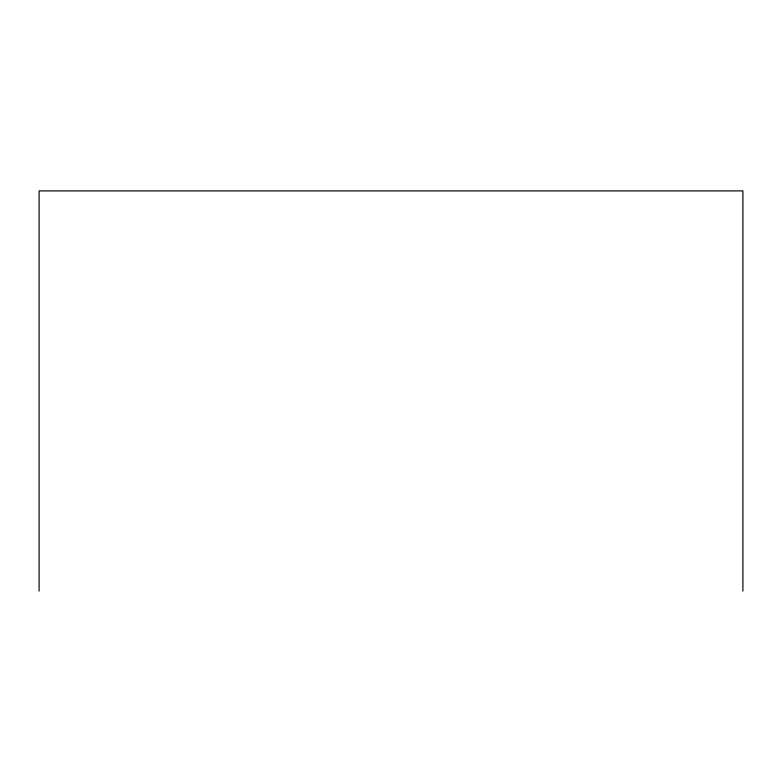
<?xml version="1.0" encoding="UTF-8"?>
<svg xmlns="http://www.w3.org/2000/svg" width="782" height="782" viewBox="0 0 782 782"><rect width="100%" height="100%" fill="white"/><g stroke="black" fill="none" stroke-linecap="round" stroke-linejoin="round"><path stroke-width="1.17" d="M742.9 591.094L742.9 190.906L39.1 190.906L39.1 591.094"/></g></svg>
